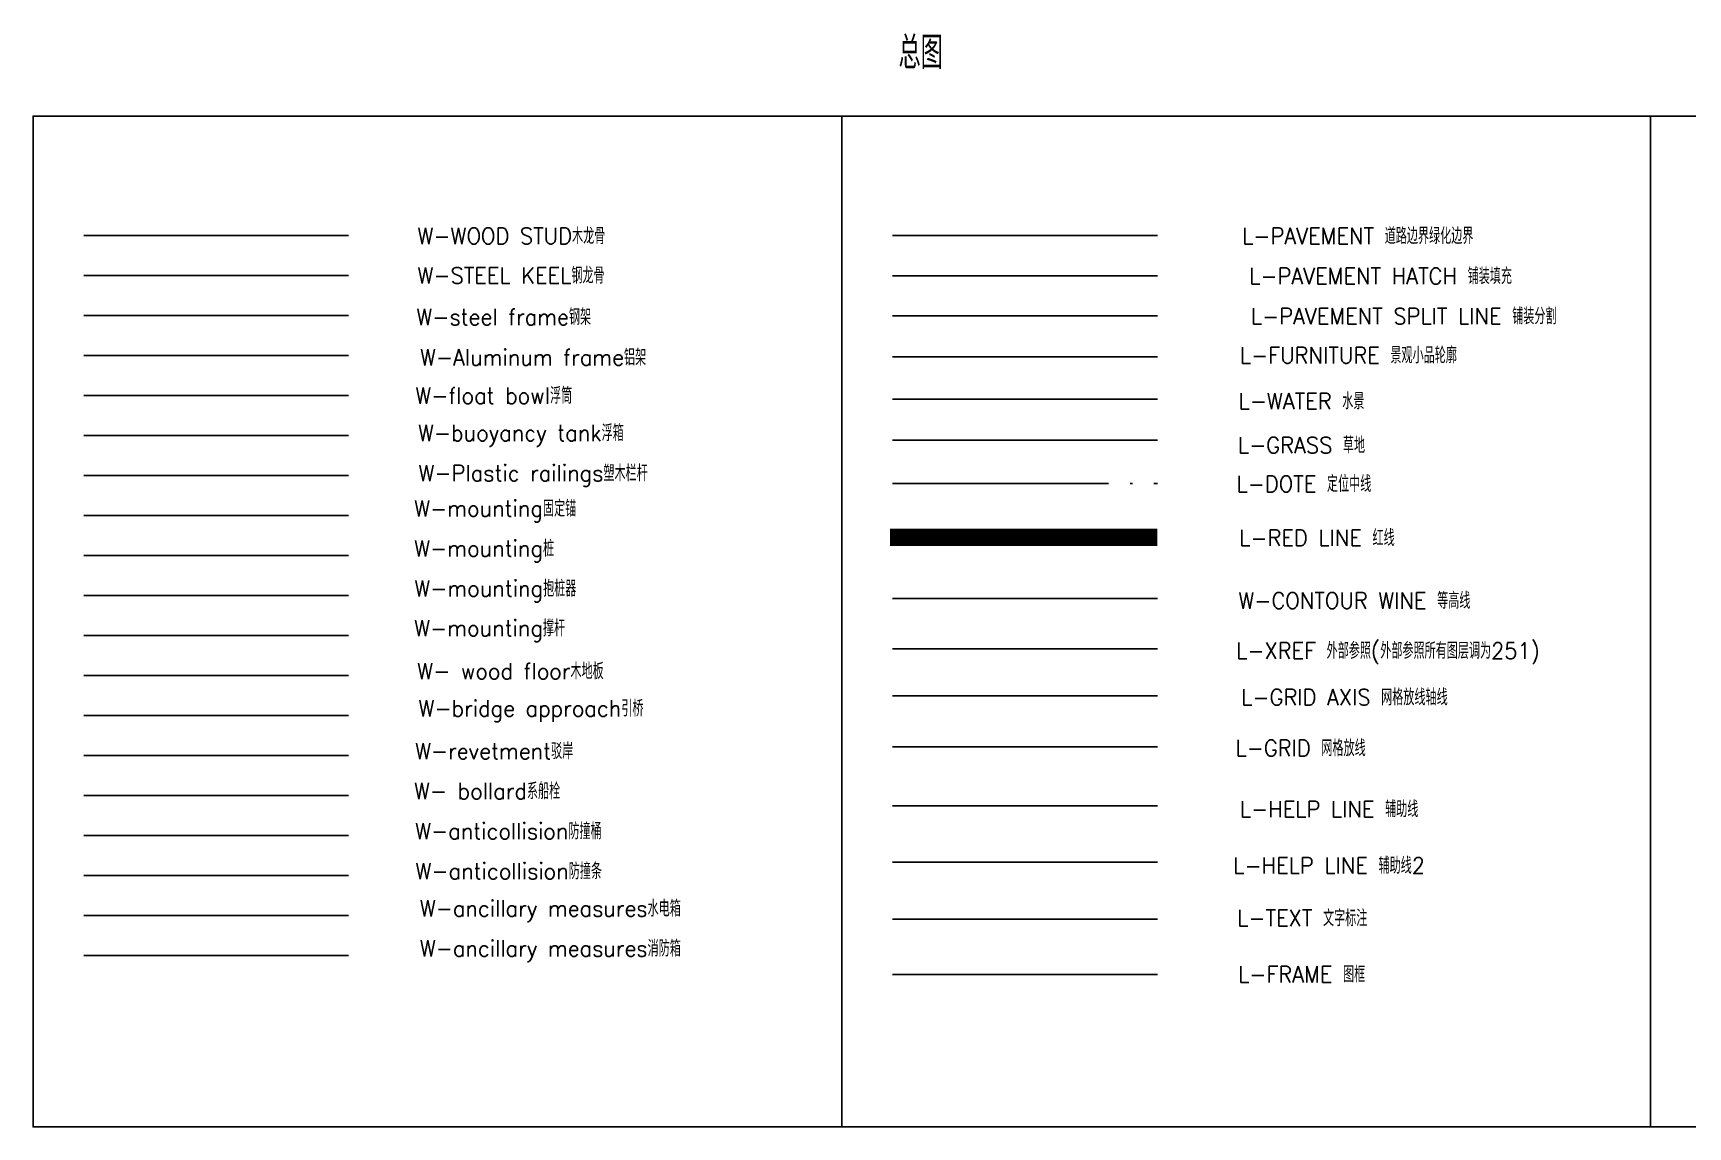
# Model space of a CAD drawing. Header units: millimetres. Extents: x -1822632 to -1305911, y 1206448 to 1536160.
# Drawn here: x -1612139 to -1459025, y 1434905 to 1536102 of the extents above; entities that cross this region are included whole.
import ezdxf
from ezdxf.enums import TextEntityAlignment as Align

# ---------------------------------------------------------------- set-up
doc = ezdxf.new("R2010")
doc.units = ezdxf.units.MM
doc.header["$LTSCALE"] = 1000
for name, pattern in [('-6_350_HOLE$0$DASH', [0.35, 0.25, -0.1]), ('ACAD_ISO10W100', [18, 12, -3, 0, -3]), ('ACAD_ISO12W100', [22, 12, -3, 0.5, -3, 0.5, -3]), ('DASH', [0.35, 0.25, -0.1]), ('DOTE', [2.42, 2, -0.2, 0.02, -0.2])]:
    doc.linetypes.add(name, pattern=pattern)
for name, color, linetype in [('L-CONTOUR_LINE等高线', 252, 'DASH'), ('L-DIMLINEAR标注', 3, 'CONTINUOUS'), ('L-DOTE定位中线', 1, 'DOTE'), ('L-FRAME图框', 3, 'CONTINUOUS'), ('L-FURNITURE景观小品轮廓', 6, 'CONTINUOUS'), ('L-GRASS草地', 252, 'CONTINUOUS'), ('L-GRID_AXIS网格放线轴线', 1, 'CONTINUOUS'), ('L-GRID网格放线', 252, '-6_350_HOLE$0$DASH'), ('L-HELP_LINE辅助线1', 4, 'CONTINUOUS'), ('L-HELP_LINE辅助线2', 94, 'CONTINUOUS'), ('L-PAVEMENT_HATCH铺装填充', 251, 'CONTINUOUS'), ('L-PAVEMENT_SPLIT_LINE铺装分割', 23, 'CONTINUOUS'), ('L-PAVEMENT道路边界绿化边界', 2, 'CONTINUOUS'), ('L-RED_LINE红线', 1, 'ACAD_ISO12W100'), ('L-TEXT文字标注', 7, 'CONTINUOUS'), ('L-WATER水景', 5, 'CONTINUOUS'), ('L-XREF外部参照', 251, 'CONTINUOUS'), ('W- bollard系船栓', 4, 'CONTINUOUS'), ('W-_ANTICOLLISION防撞措施', 6, 'CONTINUOUS'), ('W-ALUMINUM_FRAME铝架', 30, 'CONTINUOUS'), ('W-ancillary measures附属措施', 1, 'CONTINUOUS'), ('W-bridge approach引桥', 4, 'CONTINUOUS'), ('W-FLOAT_BOWL浮筒', 253, 'CONTINUOUS'), ('W-MOUNTING固定方式', 5, 'CONTINUOUS'), ('W-PLASTIC_RAILINGS塑木栏杆', 226, 'CONTINUOUS'), ('W-REVETMENT驳岸', 251, 'CONTINUOUS'), ('W-STEEL_FRAME钢架', 3, 'CONTINUOUS'), ('W-STEEL_KEEL钢龙骨', 5, 'CONTINUOUS'), ('W-WOOD_FLOOR木地板', 30, 'CONTINUOUS'), ('W-WOOD_STUD木龙骨', 25, 'CONTINUOUS')]:
    doc.layers.add(name, color=color, linetype=linetype)
doc.styles.get("Standard").update_dxf_attribs({"font": 'simplex.shx', "width": 0.7, "bigfont": 'gbcbig.shx'})

msp = doc.modelspace()

# ---------------------------------------------------------------- linework, layer by layer
at = {"layer": 'L-CONTOUR_LINE等高线', "ltscale": 100}
msp.add_lwpolyline([(-1532626.565, 1483779.895), (-1508110.294, 1483779.895)], dxfattribs=at)
at = {"layer": 'L-DOTE定位中线', "ltscale": 10}
msp.add_lwpolyline([(-1532626.565, 1494445.265), (-1508110.294, 1494445.265)], dxfattribs=at)
at = {"layer": 'L-FRAME图框', "color": 3}
for points in [[(-1537306.804, 1528427.69), (-1612138.774, 1528427.69), (-1612138.774, 1434904.995), (-1537306.804, 1434904.995)], [(-1537306.804, 1528427.69), (-1462474.835, 1528427.69), (-1462474.835, 1434904.995), (-1537306.804, 1434904.995)], [(-1462474.835, 1528427.69), (-1392444.811, 1528427.69), (-1392444.811, 1434904.995), (-1462474.835, 1434904.995)]]:
    msp.add_lwpolyline(points, close=True, dxfattribs=at)
at = {"layer": 'L-FRAME图框'}
msp.add_lwpolyline([(-1532626.565, 1449006.227), (-1508110.294, 1449006.227)], dxfattribs=at)
at = {"layer": 'L-FURNITURE景观小品轮廓'}
msp.add_lwpolyline([(-1532626.565, 1506164.434), (-1508110.294, 1506164.434)], dxfattribs=at)
at = {"layer": 'L-GRASS草地'}
msp.add_lwpolyline([(-1532626.565, 1498438.584), (-1508110.294, 1498438.584)], dxfattribs=at)
at = {"layer": 'L-GRID_AXIS网格放线轴线'}
msp.add_lwpolyline([(-1532626.565, 1474780.533), (-1508110.294, 1474780.533)], dxfattribs=at)
at = {"layer": 'L-GRID网格放线', "ltscale": 100}
msp.add_lwpolyline([(-1532626.565, 1470073.808), (-1508110.294, 1470073.808)], dxfattribs=at)
at = {"layer": 'L-HELP_LINE辅助线1'}
msp.add_lwpolyline([(-1532626.565, 1464610.584), (-1508110.294, 1464610.584)], dxfattribs=at)
at = {"layer": 'L-HELP_LINE辅助线2'}
msp.add_lwpolyline([(-1532626.565, 1459388.434), (-1508110.294, 1459388.434)], dxfattribs=at)
at = {"layer": 'L-PAVEMENT_HATCH铺装填充'}
msp.add_lwpolyline([(-1532626.565, 1513652.217), (-1508110.294, 1513652.217)], dxfattribs=at)
at = {"layer": 'L-PAVEMENT_SPLIT_LINE铺装分割'}
msp.add_lwpolyline([(-1532626.565, 1509941.72), (-1508110.294, 1509941.72)], dxfattribs=at)
at = {"layer": 'L-PAVEMENT道路边界绿化边界'}
msp.add_lwpolyline([(-1532626.565, 1517362.713), (-1508110.294, 1517362.713)], dxfattribs=at)
at = {"layer": 'L-RED_LINE红线', "linetype": 'ACAD_ISO10W100', "const_width": 1600}
msp.add_lwpolyline([(-1532852.289, 1489449.247), (-1508110.294, 1489449.247)], dxfattribs=at)
at = {"layer": 'L-TEXT文字标注'}
msp.add_lwpolyline([(-1532626.565, 1454113.399), (-1508110.294, 1454113.399)], dxfattribs=at)
at = {"layer": 'L-WATER水景'}
msp.add_lwpolyline([(-1532626.565, 1502227.606), (-1508110.294, 1502227.606)], dxfattribs=at)
at = {"layer": 'L-XREF外部参照'}
msp.add_lwpolyline([(-1532626.565, 1479147.327), (-1508110.294, 1479144.297)], dxfattribs=at)
at = {"layer": 'W- bollard系船栓'}
msp.add_lwpolyline([(-1607458.535, 1465562.713), (-1582942.263, 1465562.713)], dxfattribs=at)
at = {"layer": 'W-_ANTICOLLISION防撞措施'}
for points in [[(-1607458.535, 1461862.713), (-1582942.263, 1461862.713)], [(-1607458.535, 1458162.713), (-1582942.263, 1458162.713)]]:
    msp.add_lwpolyline(points, dxfattribs=at)
at = {"layer": 'W-ALUMINUM_FRAME铝架', "color": 30}
msp.add_lwpolyline([(-1607458.535, 1506262.713), (-1582942.263, 1506262.713)], dxfattribs=at)
at = {"layer": 'W-ancillary measures附属措施'}
for points in [[(-1607458.535, 1454462.713), (-1582942.263, 1454462.713)], [(-1607458.535, 1450762.713), (-1582942.263, 1450762.713)]]:
    msp.add_lwpolyline(points, dxfattribs=at)
at = {"layer": 'W-bridge approach引桥'}
msp.add_lwpolyline([(-1607458.535, 1472962.713), (-1582942.263, 1472962.713)], dxfattribs=at)
at = {"layer": 'W-FLOAT_BOWL浮筒'}
for points in [[(-1607458.535, 1502562.713), (-1582942.263, 1502562.713)], [(-1607458.535, 1498862.713), (-1582942.263, 1498862.713)]]:
    msp.add_lwpolyline(points, dxfattribs=at)
at = {"layer": 'W-MOUNTING固定方式'}
for points in [[(-1607458.535, 1491462.713), (-1582942.263, 1491462.713)], [(-1607458.535, 1487762.713), (-1582942.263, 1487762.713)], [(-1607458.535, 1484062.713), (-1582942.263, 1484062.713)], [(-1607458.535, 1480362.713), (-1582942.263, 1480362.713)]]:
    msp.add_lwpolyline(points, dxfattribs=at)
at = {"layer": 'W-PLASTIC_RAILINGS塑木栏杆', "color": 6}
msp.add_lwpolyline([(-1607458.535, 1495162.713), (-1582942.263, 1495162.713)], dxfattribs=at)
at = {"layer": 'W-REVETMENT驳岸'}
msp.add_lwpolyline([(-1607458.535, 1469262.713), (-1582942.263, 1469262.713)], dxfattribs=at)
at = {"layer": 'W-STEEL_FRAME钢架'}
msp.add_lwpolyline([(-1607458.535, 1509962.713), (-1582942.263, 1509962.713)], dxfattribs=at)
at = {"layer": 'W-STEEL_KEEL钢龙骨', "color": 5}
msp.add_lwpolyline([(-1607458.535, 1513662.713), (-1582942.263, 1513662.713)], dxfattribs=at)
at = {"layer": 'W-WOOD_FLOOR木地板'}
msp.add_lwpolyline([(-1607458.535, 1476662.713), (-1582942.263, 1476662.713)], dxfattribs=at)
at = {"layer": 'W-WOOD_STUD木龙骨'}
msp.add_lwpolyline([(-1607458.535, 1517362.713), (-1582942.263, 1517362.713)], dxfattribs=at)

# ---------------------------------------------------------------- texts
at = {"layer": 'L-CONTOUR_LINE等高线', "ltscale": 3, "width": 0.95}
msp.add_text('W-CONTOUR WINE 等高线', height=1500, dxfattribs=at).set_placement((-1489881.358, 1483675.996), align=Align.MIDDLE)
at = {"layer": 'L-DIMLINEAR标注', "width": 0.95}
msp.add_text('L-FRAME 图框', height=1500, dxfattribs=at).set_placement((-1494761.085, 1449098.194), align=Align.MIDDLE)
at = {"layer": 'L-DOTE定位中线', "linetype": 'DOTE', "ltscale": 3, "width": 0.95}
msp.add_text('L-DOTE 定位中线', height=1500, dxfattribs=at).set_placement((-1494553.771, 1494476.145), align=Align.MIDDLE)
at = {"layer": 'L-FURNITURE景观小品轮廓', "width": 0.95}
msp.add_text('L-FURNITURE 景观小品轮廓', height=1500, dxfattribs=at).set_placement((-1490436.814, 1506377.344), align=Align.MIDDLE)
at = {"layer": 'L-GRASS草地', "width": 0.95}
msp.add_text('L-GRASS 草地', height=1500, dxfattribs=at).set_placement((-1494776.802, 1498056.52), align=Align.MIDDLE)
at = {"layer": 'L-GRID_AXIS网格放线轴线', "width": 0.95}
msp.add_text('L-GRID AXIS 网格放线轴线', height=1500, dxfattribs=at).set_placement((-1490802.17, 1474737.072), align=Align.MIDDLE)
at = {"layer": 'L-GRID网格放线', "ltscale": 10, "width": 0.95}
msp.add_text('L-GRID 网格放线', height=1500, dxfattribs=at).set_placement((-1494859.129, 1470030.347), align=Align.MIDDLE)
at = {"layer": 'L-HELP_LINE辅助线1', "width": 0.95}
msp.add_text('L-HELP LINE 辅助线', height=1500, dxfattribs=at).set_placement((-1492222.43, 1464384.288), align=Align.MIDDLE)
at = {"layer": 'L-HELP_LINE辅助线2', "width": 0.95}
msp.add_text('L-HELP LINE 辅助线2', height=1500, dxfattribs=at).set_placement((-1492222.43, 1459162.139), align=Align.MIDDLE)
at = {"layer": 'L-PAVEMENT_HATCH铺装填充', "width": 0.95}
msp.add_text('L-PAVEMENT HATCH 铺装填充', height=1500, dxfattribs=at).set_placement((-1487462.7, 1513700.222), align=Align.MIDDLE)
at = {"layer": 'L-PAVEMENT_SPLIT_LINE铺装分割', "width": 0.95}
msp.add_text('L-PAVEMENT SPLIT LINE 铺装分割', height=1500, dxfattribs=at).set_placement((-1485322.705, 1509989.726), align=Align.MIDDLE)
at = {"layer": 'L-PAVEMENT道路边界绿化边界', "width": 0.95}
msp.add_text('L-PAVEMENT 道路边界绿化边界', height=1500, dxfattribs=at).set_placement((-1489571.635, 1517410.718), align=Align.MIDDLE)
at = {"layer": 'L-RED_LINE红线', "linetype": 'ACAD_ISO10W100', "width": 0.95}
msp.add_text('L-RED LINE 红线', height=1500, dxfattribs=at).set_placement((-1493351.802, 1489480.127), align=Align.MIDDLE)
at = {"layer": 'L-TEXT文字标注', "width": 0.95}
for s, height, p in [('总图', 3000, (-1530011.487, 1534447.992)), ('L-TEXT 文字标注', 1500, (-1494707.697, 1454307.09))]:
    msp.add_text(s, height=height, dxfattribs=at).set_placement(p, align=Align.MIDDLE)
at = {"layer": 'L-WATER水景', "width": 0.95}
msp.add_text('L-WATER 水景', height=1500, dxfattribs=at).set_placement((-1494776.802, 1502123.708), align=Align.MIDDLE)
at = {"layer": 'L-XREF外部参照', "width": 0.95}
msp.add_text('L-XREF 外部参照(外部参照所有图层调为251)', height=1500, dxfattribs=at).set_placement((-1486767.539, 1478852.463), align=Align.MIDDLE)
at = {"layer": 'W- bollard系船栓', "width": 0.95}
msp.add_text('W- bollard系船栓', height=1500, dxfattribs=at).set_placement((-1570127.168, 1466049.433), align=Align.MIDDLE)
at = {"layer": 'W-_ANTICOLLISION防撞措施', "width": 0.95}
for s, p in [('W-anticollision防撞桶', (-1568154.322, 1462349.433)), ('W-anticollision防撞条', (-1568122.888, 1458649.433))]:
    msp.add_text(s, height=1500, dxfattribs=at).set_placement(p, align=Align.MIDDLE)
at = {"layer": 'W-ALUMINUM_FRAME铝架', "color": 30, "width": 0.95}
msp.add_text('W-Aluminum frame铝架', height=1500, dxfattribs=at).set_placement((-1565873.498, 1506176.196), align=Align.MIDDLE)
at = {"layer": 'W-ancillary measures附属措施', "width": 0.95}
for s, p in [('W-ancillary measures水电箱', (-1564278.606, 1454949.433)), ('W-ancillary measures消防箱', (-1564278.606, 1451249.433))]:
    msp.add_text(s, height=1500, dxfattribs=at).set_placement(p, align=Align.MIDDLE)
at = {"layer": 'W-bridge approach引桥', "width": 0.95}
msp.add_text('W-bridge approach引桥', height=1500, dxfattribs=at).set_placement((-1566062.974, 1473449.433), align=Align.MIDDLE)
at = {"layer": 'W-FLOAT_BOWL浮筒', "width": 0.95}
for s, p in [('W-float bowl浮筒', (-1569511.714, 1502639.007)), ('W-buoyancy tank浮箱', (-1567001, 1498939.007))]:
    msp.add_text(s, height=1500, dxfattribs=at).set_placement(p, align=Align.MIDDLE)
at = {"layer": 'W-MOUNTING固定方式', "width": 0.95}
for s, p in [('W-mounting固定锚', (-1569378.245, 1491949.433)), ('W-mounting桩', (-1570399.844, 1488249.433)), ('W-mounting抱桩器', (-1569362.528, 1484549.433)), ('W-mounting撑杆', (-1569889.045, 1480872.251))]:
    msp.add_text(s, height=1500, dxfattribs=at).set_placement(p, align=Align.MIDDLE)
at = {"layer": 'W-PLASTIC_RAILINGS塑木栏杆', "color": 6, "width": 0.95}
msp.add_text('W-Plastic railings塑木栏杆', height=1500, dxfattribs=at).set_placement((-1565866.014, 1495218.534), align=Align.MIDDLE)
at = {"layer": 'W-REVETMENT驳岸', "width": 0.95}
msp.add_text('W-revetment驳岸', height=1500, dxfattribs=at).set_placement((-1569471.549, 1469749.433), align=Align.MIDDLE)
at = {"layer": 'W-STEEL_FRAME钢架', "width": 0.95}
msp.add_text('W-steel frame钢架', height=1500, dxfattribs=at).set_placement((-1568587.784, 1509912.077), align=Align.MIDDLE)
at = {"layer": 'W-STEEL_KEEL钢龙骨', "color": 5, "width": 0.95}
msp.add_text('W-STEEL KEEL钢龙骨', height=1500, dxfattribs=at).set_placement((-1567909.213, 1513756.116), align=Align.MIDDLE)
at = {"layer": 'W-WOOD_FLOOR木地板', "width": 0.95}
msp.add_text('W- wood floor木地板', height=1500, dxfattribs=at).set_placement((-1567963.598, 1477149.433), align=Align.MIDDLE)
at = {"layer": 'W-WOOD_STUD木龙骨', "width": 0.95}
msp.add_text('W-WOOD STUD木龙骨', height=1500, dxfattribs=at).set_placement((-1567875.284, 1517410.718), align=Align.MIDDLE)

doc.saveas('drawing.dxf')
